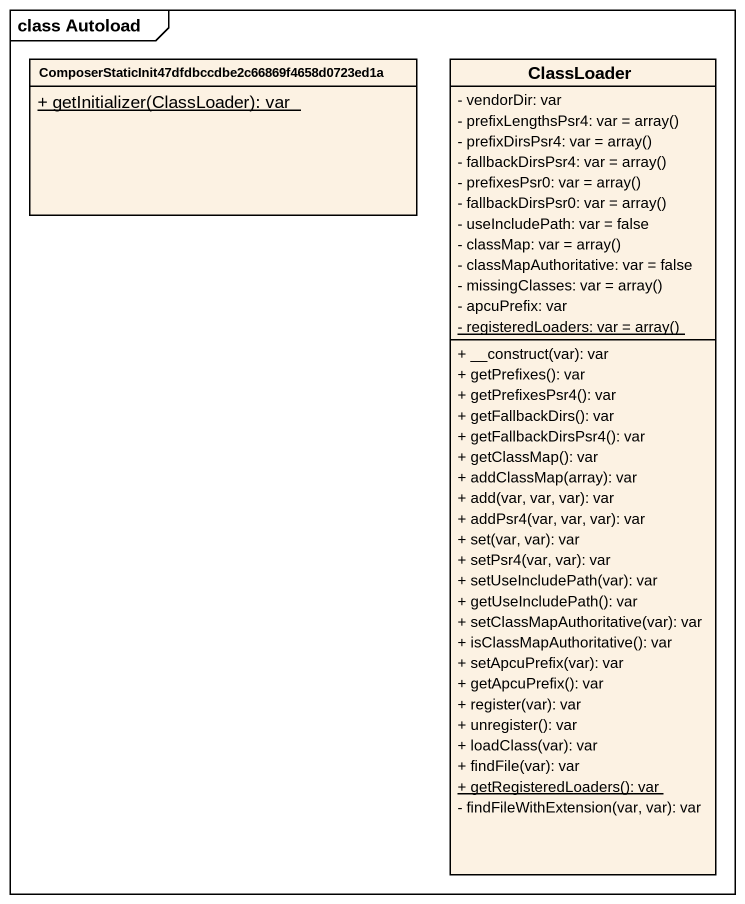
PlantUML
@startuml
mainframe class Autoload
hide circle
hide empty members
skinparam classAttributeIconSize 0
class "ComposerStaticInit47dfdbccdbe2c66869f4658d0723ed1a" as ComposerStaticInit47dfdbccdb {
  {static} + getInitializer(ClassLoader): var
}
class ClassLoader {
  - vendorDir: var
  {field} - prefixLengthsPsr4: var = array()
  {field} - prefixDirsPsr4: var = array()
  {field} - fallbackDirsPsr4: var = array()
  {field} - prefixesPsr0: var = array()
  {field} - fallbackDirsPsr0: var = array()
  - useIncludePath: var = false
  {field} - classMap: var = array()
  - classMapAuthoritative: var = false
  {field} - missingClasses: var = array()
  - apcuPrefix: var
  {static} {field} - registeredLoaders: var = array()
  + __construct(var): var
  + getPrefixes(): var
  + getPrefixesPsr4(): var
  + getFallbackDirs(): var
  + getFallbackDirsPsr4(): var
  + getClassMap(): var
  + addClassMap(array): var
  + add(var, var, var): var
  + addPsr4(var, var, var): var
  + set(var, var): var
  + setPsr4(var, var): var
  + setUseIncludePath(var): var
  + getUseIncludePath(): var
  + setClassMapAuthoritative(var): var
  + isClassMapAuthoritative(): var
  + setApcuPrefix(var): var
  + getApcuPrefix(): var
  + register(var): var
  + unregister(): var
  + loadClass(var): var
  + findFile(var): var
  {static} + getRegisteredLoaders(): var
  - findFileWithExtension(var, var): var
}
@enduml
